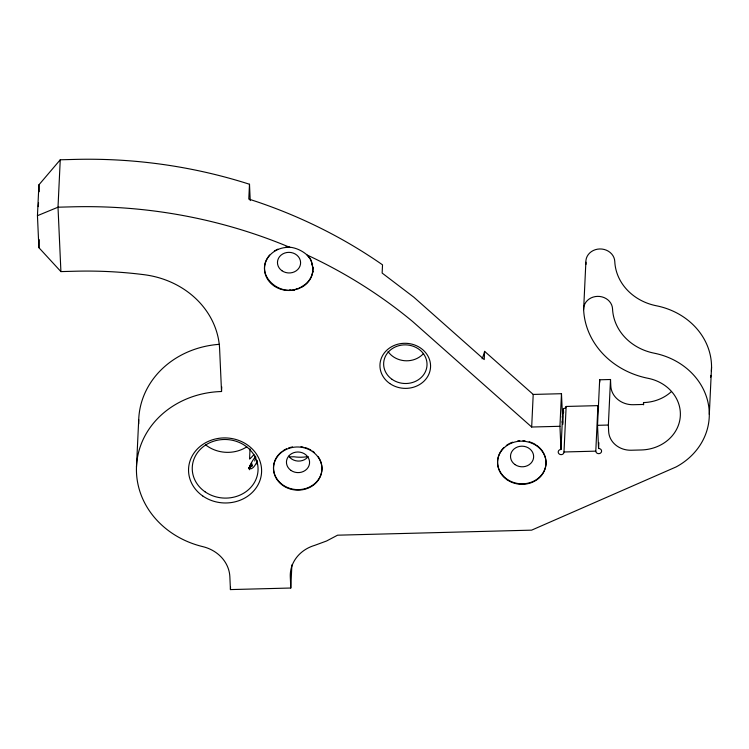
<?xml version="1.0" encoding="UTF-8"?>
<svg xmlns="http://www.w3.org/2000/svg" width="749" height="749" viewBox="0 0 749 749"><rect width="100%" height="100%" fill="white"/><g stroke="black" fill="none" stroke-linecap="round" stroke-linejoin="round"><path stroke-width="1.12" d="M598.648 406.96L597.936 405.63L566.141 406.454L565.439 407.971L563.379 408.72L562.855 424.337M312.773 271.55L312.717 272.224L312.96 268.545L311.312 260.849L312.97 267.796L312.717 272.224A24.24 21.581 2.7 0 1 301.875 287.176L294.291 289.975L290.2 290.472A24.24 21.581 2.7 0 1 264.5 268.844A24.24 21.581 2.7 0 1 289.826 247.367L283.712 244.839A474.033 421.987 2.7 0 0 72.466 206.827L58.01 207.201L37.45 215.684L38.892 247.666L60.912 271.597L75.368 271.222A401.679 357.582 2.7 0 1 144.304 274.724A86.828 77.287 2.7 0 1 219.616 348.997L221.526 391.521A88.663 78.926 2.7 0 0 136.936 461.159A88.663 78.926 2.7 0 0 202.81 546.639A36.177 32.207 2.7 0 1 229.859 576.796L230.439 589.585L290.79 588.021L291.885 564.896M38.283 206.602L38.545 202.698M312.97 267.796L312.96 268.545L312.96 268.048M312.726 271.718L311.799 275.304A24.108 21.468 2.7 0 1 305.068 284.545L298.224 288.861L297.952 288.477C280.173 296.557 256.167 276.578 267.299 258.18M301.894 286.67L301.707 286.792M294.31 289.451L294.291 289.975L293.917 289.554M290.219 289.947L290.2 290.472L289.732 289.994M37.45 215.684L38.901 184.853L60.248 159.79L74.703 159.415A474.033 421.987 2.7 0 1 249.492 184.245L250.232 200.601M38.892 247.666L39.266 239.671M60.248 159.79L58.01 207.201L60.912 271.597M136.477 467.048L138.715 419.646M221.526 391.521L221.741 386.896M249.492 184.245L248.79 199.056L256.533 201.603A474.033 421.987 2.7 0 1 382.524 264.837L382.14 273.067L413.813 297.184L484.219 359.586L484.612 351.356L533.213 394.433L561.478 393.702L562.518 416.884L560.982 449.475A2.893 2.575 2.7 0 0 558.211 452.134A2.893 2.575 2.7 0 0 561.216 454.634A2.893 2.575 2.7 0 0 563.988 451.984L595.792 451.151A2.893 2.575 2.7 0 0 598.797 453.66A2.893 2.575 2.7 0 0 601.578 451.001A2.893 2.575 2.7 0 0 598.563 448.501L597.524 425.32L599.668 379.79L610.51 379.509L610.8 385.95A21.702 19.324 2.7 0 0 633.354 404.713L643.438 404.451L643.522 402.569A40.736 36.261 2.7 0 0 671.263 391.718M230.439 589.585L230.552 587.272M250.044 448.829L249.557 459.09A32.919 29.305 2.7 0 0 253.995 454.381M561.478 393.702L559.943 426.293L531.678 427.024L533.213 394.433M563.988 451.984L566.141 406.454M610.51 379.509L608.366 425.039L608.656 431.48A21.702 19.324 2.7 0 0 631.21 450.233L641.284 449.971A40.736 36.261 2.7 0 0 680.232 417.184A40.736 36.261 2.7 0 0 648.119 378.32A81.491 72.55 2.7 0 1 583.63 309.618L585.868 262.216A14.474 12.883 2.7 0 1 599.743 248.958A14.474 12.883 2.7 0 1 614.779 261.467A52.552 46.784 2.7 0 0 656.367 305.77A69.676 62.027 2.7 0 1 711.391 371.176M595.792 451.151L597.936 405.63M598.563 448.501L598.844 442.668M709.312 414.375L711.55 366.963M257.188 463.528L256.973 464.127L257.066 461.656C255.559 464.399 253.209 469.595 249.398 468.855C247.872 467.292 257.066 452.958 255.54 458.023L254.726 461.028M484.612 351.356L483.966 353.734A80.312 71.492 2.7 0 1 482.094 358.808M249.876 467.882L249.604 466.337M267.767 257.534L269.584 255.034M274.368 251.009L277.879 249.117M285.734 247.058C294.413 246.608 303.935 250.952 309.496 257.525L311.322 261.335M597.524 425.32L608.366 425.039M289.283 456.89L293.936 456.768A40.521 36.074 2.7 0 0 308.148 456.562M531.678 427.024L412.662 321.546A474.033 421.987 2.7 0 0 311.612 257.132L307.081 254.997L309.506 258.002L309.243 257.094M310.058 258.499L311.181 260.455M250.55 464.502L251.205 466.73L250.662 464.324M249.267 468.64L249.595 469.754M249.136 468.003L249.483 469.295L249.155 467.797M249.988 465.532L250.438 467.282L250.063 465.382M251.411 463.088L252.123 466.234L251.514 462.919M255.147 456.881L255.325 458.828L255.24 456.703M312.436 264.06L312.483 264.874L312.483 264.388M563.379 408.72L563.613 412.811M643.522 402.569L643.625 404.834M599.668 379.79L599.771 382.112M559.943 426.293L560.982 449.475M290.79 588.021L290.294 576.88A36.177 32.207 2.7 0 1 314.711 545.356L326.555 541.003L337.565 535.189L531.631 530.152L676.094 466.945A69.676 62.027 2.7 0 0 708.301 403.861A69.676 62.027 2.7 0 0 654.13 353.172A52.552 46.784 2.7 0 1 612.542 308.869A14.474 12.883 2.7 0 0 597.515 296.37A14.474 12.883 2.7 0 0 583.63 309.618M257.076 460.41L257.179 462.723M38.901 184.853L39.21 191.707M255.531 456.122L255.54 458.023M710.913 375.38A69.676 62.027 2.7 0 1 710.548 377.459M585.999 264.341A81.491 72.55 2.7 0 1 585.868 262.216M562.752 422.033A2.893 2.575 2.7 0 1 561.947 421.959M562.04 416.931A2.893 2.575 2.7 0 1 562.518 416.884M423.578 353.453A21.702 19.324 2.7 0 1 388.066 351.618M307.708 457.171A11.572 10.308 2.7 0 1 288.768 456.188M246.796 446.853A32.919 29.305 2.7 0 1 205.413 444.709M138.696 423.943A88.663 78.926 2.7 0 1 219.345 344.325M536.621 445.318A24.24 21.581 2.7 0 1 540.535 476.13A24.24 21.581 2.7 0 1 505.893 478.377A24.24 21.581 2.7 0 1 503.993 447.443M506.296 445.524A24.24 21.581 2.7 0 1 508.852 443.885M509.76 443.408A24.24 21.581 2.7 0 1 512.606 442.191M517.681 440.946A24.24 21.581 2.7 0 1 519.778 440.73M522.942 440.702A24.24 21.581 2.7 0 1 525.049 440.899M529.169 441.76A24.24 21.581 2.7 0 1 535.778 444.756M318.222 456.731A24.24 21.581 2.7 0 1 311.856 485.745A24.24 21.581 2.7 0 1 278.9 481.448A24.24 21.581 2.7 0 1 281.437 451.937M283.056 450.748A24.24 21.581 2.7 0 1 286.624 448.773M288.543 448.005A24.24 21.581 2.7 0 1 292.578 446.928M300.986 446.713A24.24 21.581 2.7 0 1 303.073 447.059M305.105 447.574A24.24 21.581 2.7 0 1 308.064 448.642M309.009 449.063A24.24 21.581 2.7 0 1 310.835 450.027M312.558 451.132A24.24 21.581 2.7 0 1 314.177 452.368M249.539 468.5L249.239 467.413L249.539 468.5M514.994 464.577A11.572 10.308 2.7 0 0 533.541 457.985A11.572 10.308 2.7 0 0 517.681 446.91A11.572 10.308 2.7 0 0 514.994 464.577M281.952 270.745A11.572 10.308 2.7 0 0 300.499 264.154A11.572 10.308 2.7 0 0 284.639 253.078A11.572 10.308 2.7 0 0 281.952 270.745M392.064 379.35A21.702 19.324 2.7 0 0 426.836 366.982A21.702 19.324 2.7 0 0 397.101 346.225A21.702 19.324 2.7 0 0 392.064 379.35M290.93 470.391A11.572 10.308 2.7 0 0 309.477 463.8A11.572 10.308 2.7 0 0 293.617 452.724A11.572 10.308 2.7 0 0 290.93 470.391M506.961 479.678A24.24 21.581 2.7 0 0 545.796 465.878A24.24 21.581 2.7 0 0 512.588 442.687A24.24 21.581 2.7 0 0 506.961 479.678M282.897 485.492A24.24 21.581 2.7 0 0 321.733 471.683A24.24 21.581 2.7 0 0 288.524 448.501A24.24 21.581 2.7 0 0 282.897 485.492M389.77 383.516A25.326 22.545 2.7 0 0 430.347 369.098A25.326 22.545 2.7 0 0 395.65 344.877A25.326 22.545 2.7 0 0 389.77 383.516M202.736 495.969A36.542 32.525 2.7 0 0 261.279 475.156A36.542 32.525 2.7 0 0 211.218 440.206A36.542 32.525 2.7 0 0 202.736 495.969M205.029 491.793A32.919 29.305 2.7 0 0 257.768 473.04A32.919 29.305 2.7 0 0 212.669 441.554A32.919 29.305 2.7 0 0 205.029 491.793"/></g></svg>
